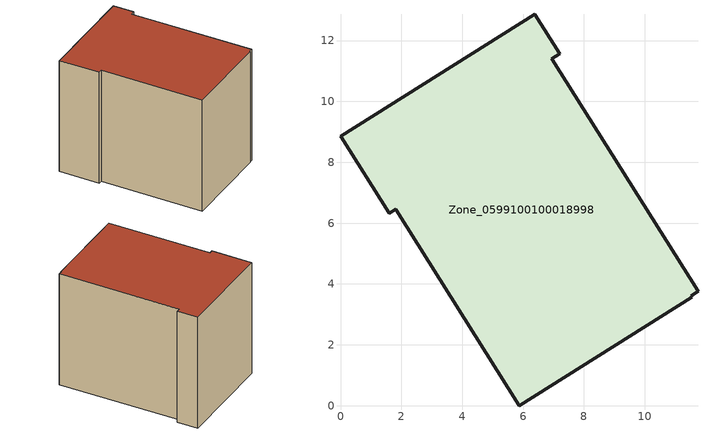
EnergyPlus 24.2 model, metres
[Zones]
Zone_0599100100018998
 floor ground (C_G): 11.52,3.62 11.55,3.57 5.87,0 1.81,6.46 1.6,6.32 0,8.86 6.38,12.86 7.21,11.56 6.95,11.39 11.75,3.75 z0
 wall outside (C_F): 6.38,12.86 0,8.86 1.6,6.32 1.81,6.46 5.87,0 11.55,3.57 11.52,3.62 11.75,3.75 6.95,11.39 7.21,11.56 6.38,12.86 z0:8.75
 roof outside (C_R): 11.75,3.75 6.95,11.39 7.21,11.56 6.38,12.86 0,8.86 1.6,6.32 1.81,6.46 5.87,0 11.55,3.57 11.52,3.62 z8.75
[BUILDING]
Pand.0599100100018998: North Axis=0; Terrain=City; Loads Convergence Tolerance Value=0.04; Temperature Convergence Tolerance Value=0.4; Solar Distribution=FullExterior; Maximum Number of Warmup Days=25; Minimum Number of Warmup Days=1
[Site:Location]
Rotterdam.The.Hague.AP_ZH_NLD Design_Conditions: Latitude=51.96; Longitude=4.45; Time Zone=1; Elevation=-4.5
[SITE:GROUNDTEMPERATURE:BUILDINGSURFACE]
18, 18, 18, 18, 18, 18, 18, 18, 18, 18, 18, 18
[MATERIAL] Thermal Absorptance=0.9; Solar Absorptance=0.7; Visible Absorptance=0.7
Name | Roughness | Thickness | Conductivity | Density | Specific Heat
G.TI.2015-2018 | MediumSmooth | 0.15 | 0.0428571 | 540 | 1210
F.TI.2015-2018 | Rough | 0.3 | 0.0666667 | 1920 | 840
R.TI.2015-2018 | MediumRough | 0.2 | 0.0333333 | 1500 | 1000
[CONSTRUCTION]
C_G: G.TI.2015-2018
C_F: F.TI.2015-2018
C_R: R.TI.2015-2018
[ZONE]
Zone_0599100100018998: Type=1; Multiplier=1; Ceiling Height=Autocalculate; Volume=Autocalculate; Floor Area=autocalculate; Part of Total Floor Area=Yes
[ZONEINFILTRATION:DESIGNFLOWRATE]
Infil_Zone_0599100100018998: Zone or ZoneList or Space or SpaceList=Zone_0599100100018998; Schedule=AlwaysOn; Design Flow Rate Calculation Method=Flow/Area; Flow Rate per Floor Area=0.0015; Constant Term Coefficient=1; Temperature Term Coefficient=0; Velocity Term Coefficient=0; Velocity Squared Term Coefficient=0
[HVACTEMPLATE:ZONE:IDEALLOADSAIRSYSTEM]
Zone_0599100100018998: Maximum Heating Supply Air Temperature=50; Minimum Cooling Supply Air Temperature=13; Maximum Heating Supply Air Humidity Ratio=0.0156; Minimum Cooling Supply Air Humidity Ratio=0.0077; Heating Limit=NoLimit; Cooling Limit=NoLimit; Dehumidification Control Type=ConstantSensibleHeatRatio; Cooling Sensible Heat Ratio=0.7; Dehumidification Setpoint=60; Humidification Control Type=None; Humidification Setpoint=30; Outdoor Air Method=None; Outdoor Air Flow Rate per Person=0.00944; Outdoor Air Flow Rate per Zone Floor Area=0; Outdoor Air Flow Rate per Zone=0; Demand Controlled Ventilation Type=None; Outdoor Air Economizer Type=NoEconomizer; Heat Recovery Type=None; Sensible Heat Recovery Effectiveness=0.7; Latent Heat Recovery Effectiveness=0.65
[ZONECONTROL:THERMOSTAT]
ThermostatControl_Zone_0599100100018998: Zone or ZoneList=Zone_0599100100018998; Control Type Schedule=DualSetpointControlType; Control 1=Thermostat_Zone_0599100100018998; Temperature Difference Between Cutout And Setpoint=0
[THERMOSTATSETPOINT:DUALSETPOINT]
Thermostat_Zone_0599100100018998: Heating Setpoint Temperature Schedule=HeatingSetpoint_Zone_0599100100018998; Cooling Setpoint Temperature Schedule=CoolingSetpoint_Zone_0599100100018998
[SCHEDULE:COMPACT]
HeatingSetpoint_Zone_0599100100018998: Through: 12/31, For: AllDays, Until: 24:00, 21
CoolingSetpoint_Zone_0599100100018998: Through: 12/31, For: AllDays, Until: 24:00, 24
DualSetpointControlType: Through: 12/31, For: AllDays, Until: 24:00, 4
AlwaysOn: Through: 12/31, For: AllDays, Until: 24:00, 1
